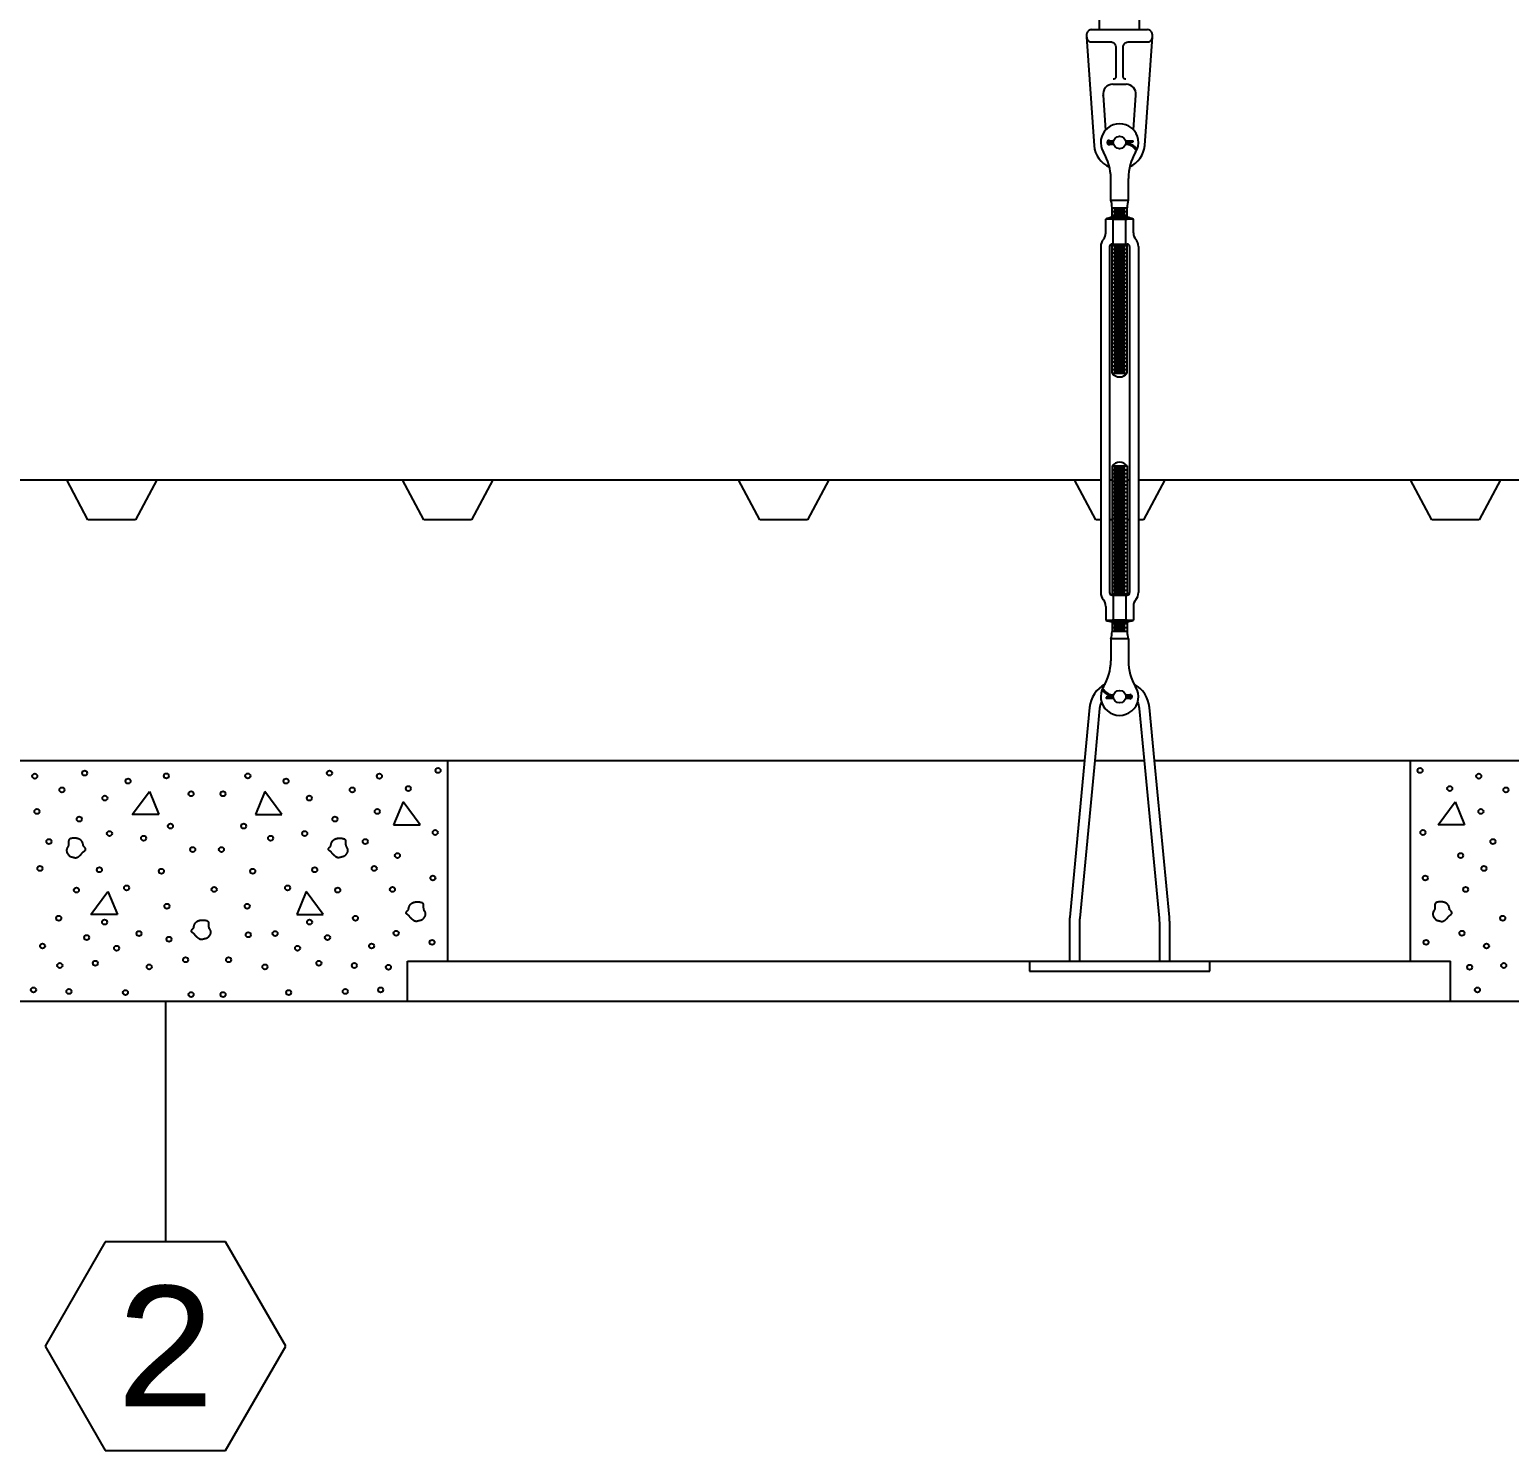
# Model space of a CAD drawing. Extents: x -13 to 326, y -96 to 129.
# Drawn here: x 89.4 to 163.1, y -81.3 to -10.5 of the extents above; entities that cross this region are included whole.
import ezdxf
from ezdxf.enums import TextEntityAlignment as Align

# ---------------------------------------------------------------- set-up
doc = ezdxf.new("R2010")
doc.units = 0
doc.header["$MEASUREMENT"] = 0
doc.layers.add('2', color=7, linetype='Continuous')
doc.styles.get("Standard").update_dxf_attribs({"font": 'monotxt.shx'})

msp = doc.modelspace()

# ---------------------------------------------------------------- linework, layer by layer
at = {"layer": '2', "color": 5, "linetype": 'Continuous'}
for p, q in [((142.717, -10.496), (142.72, 61.314)), ((144.698, -10.496), (144.701, 61.314)), ((142.079, -10.671), (142.069, -10.744)), ((142.069, -10.744), (142.069, -10.863)), ((142.069, -10.863), (142.071, -10.899)), ((142.069, -10.863), (142.444, -16.282)), ((142.071, -10.899), (142.079, -10.936)), ((142.094, -10.635), (142.079, -10.671)), ((142.079, -10.936), (142.094, -10.972)), ((142.115, -10.6), (142.094, -10.635)), ((142.094, -10.972), (142.115, -11.007)), ((142.141, -10.569), (142.115, -10.6)), ((142.115, -11.007), (142.141, -11.038)), ((142.172, -10.542), (142.141, -10.569)), ((142.141, -11.038), (142.172, -11.064)), ((142.207, -10.522), (142.172, -10.542)), ((142.172, -11.064), (142.207, -11.085)), ((142.243, -10.507), (142.207, -10.522)), ((142.28, -10.499), (142.243, -10.507)), ((142.316, -10.496), (142.28, -10.499)), ((142.316, -10.496), (145.099, -10.496)), ((144.964, -16.279), (145.347, -10.862)), ((145.172, -10.507), (145.099, -10.496)), ((145.209, -10.522), (145.172, -10.507)), ((145.243, -10.542), (145.209, -10.522)), ((145.209, -11.085), (145.243, -11.064)), ((145.274, -10.569), (145.243, -10.542)), ((145.243, -11.064), (145.274, -11.038)), ((145.301, -10.6), (145.274, -10.569)), ((145.274, -11.038), (145.301, -11.007)), ((145.321, -10.635), (145.301, -10.6)), ((145.301, -11.007), (145.321, -10.972)), ((145.336, -10.671), (145.321, -10.635)), ((145.321, -10.972), (145.336, -10.936)), ((145.344, -10.708), (145.336, -10.671)), ((145.336, -10.936), (145.347, -10.863)), ((145.347, -10.744), (145.344, -10.708)), ((145.347, -10.863), (145.347, -10.744)), ((142.207, -11.085), (142.243, -11.1)), ((142.243, -11.1), (142.316, -11.11)), ((142.316, -11.11), (143.274, -11.11)), ((143.274, -11.11), (143.31, -11.113)), ((143.31, -11.113), (143.347, -11.121)), ((143.347, -11.121), (143.384, -11.136)), ((143.384, -11.136), (143.418, -11.157)), ((143.418, -11.157), (143.449, -11.183)), ((143.449, -11.183), (143.476, -11.214)), ((143.476, -11.214), (143.497, -11.249)), ((143.497, -11.249), (143.511, -11.285)), ((143.511, -11.285), (143.522, -11.358)), ((143.522, -11.358), (143.522, -12.849)), ((143.893, -11.358), (143.896, -11.322)), ((143.893, -12.849), (143.893, -11.358)), ((143.896, -11.322), (143.904, -11.285)), ((143.904, -11.285), (143.919, -11.249)), ((143.919, -11.249), (143.94, -11.214)), ((143.94, -11.214), (143.966, -11.183)), ((143.966, -11.183), (143.997, -11.157)), ((143.997, -11.157), (144.032, -11.136)), ((144.032, -11.136), (144.068, -11.121)), ((144.068, -11.121), (144.141, -11.11)), ((144.141, -11.11), (145.099, -11.11)), ((145.099, -11.11), (145.135, -11.108)), ((145.135, -11.108), (145.172, -11.1)), ((145.172, -11.1), (145.209, -11.085)), ((143.382, -13.214), (144.035, -13.214)), ((143.435, -12.967), (143.398, -12.973)), ((143.453, -12.96), (143.435, -12.967)), ((143.47, -12.95), (143.453, -12.96)), ((143.486, -12.936), (143.47, -12.95)), ((143.499, -12.921), (143.486, -12.936)), ((143.509, -12.903), (143.499, -12.921)), ((143.517, -12.885), (143.509, -12.903)), ((143.521, -12.867), (143.517, -12.885)), ((143.522, -12.849), (143.521, -12.867)), ((143.899, -12.885), (143.893, -12.849)), ((143.906, -12.903), (143.899, -12.885)), ((143.916, -12.921), (143.906, -12.903)), ((143.93, -12.936), (143.916, -12.921)), ((143.945, -12.95), (143.93, -12.936)), ((143.963, -12.96), (143.945, -12.95)), ((143.981, -12.967), (143.963, -12.96)), ((143.999, -12.971), (143.981, -12.967)), ((144.017, -12.973), (143.999, -12.971)), ((142.892, -13.788), (142.892, -13.757)), ((142.892, -13.757), (143.009, -15.505)), ((144.408, -15.499), (144.528, -13.758)), ((143.199, -16.08), (143.4, -16.095)), ((143.4, -16.157), (143.199, -16.173)), ((143.204, -16.017), (143.412, -16.034)), ((143.412, -16.219), (143.204, -16.235)), ((144.009, -16.034), (144.384, -16.034)), ((144.022, -16.096), (144.384, -16.096)), ((144.384, -16.096), (144.384, -16.034)), ((144.501, -16.489), (144.555, -16.457)), ((143.273, -19.001), (143.273, -17.912)), ((144.148, -19.001), (144.148, -17.912)), ((143.273, -19.001), (144.148, -19.001)), ((143.336, -19.376), (144.086, -19.376)), ((143.336, -19.85), (143.336, -19.376)), ((143.336, -19.559), (144.086, -19.559)), ((143.336, -19.751), (144.086, -19.751)), ((144.086, -19.85), (143.336, -19.85)), ((143.429, -19.47), (143.992, -19.47)), ((143.429, -19.658), (143.992, -19.658)), ((144.086, -19.85), (144.086, -19.376)), ((144.398, -19.939), (143.023, -19.939)), ((143.023, -20.629), (143.023, -19.939)), ((143.336, -19.939), (144.086, -19.939)), ((143.398, -21.189), (143.398, -19.939)), ((144.023, -21.189), (144.023, -19.939)), ((144.398, -20.629), (144.398, -19.939)), ((142.773, -21.314), (142.773, -38.564)), ((143.211, -21.314), (143.211, -38.564)), ((143.336, -27.626), (143.336, -21.189)), ((143.336, -21.189), (144.086, -21.189)), ((143.336, -21.251), (144.086, -21.251)), ((143.429, -21.345), (143.992, -21.345)), ((144.086, -27.626), (144.086, -21.189)), ((144.211, -21.314), (144.211, -38.564)), ((144.648, -21.314), (144.648, -38.564)), ((143.336, -21.439), (144.086, -21.439)), ((143.336, -21.626), (144.086, -21.626)), ((143.336, -21.814), (144.086, -21.814)), ((143.336, -22.001), (144.086, -22.001)), ((143.429, -21.533), (143.992, -21.533)), ((143.429, -21.72), (143.992, -21.72)), ((143.429, -21.908), (143.992, -21.908)), ((143.429, -22.095), (143.992, -22.095)), ((143.336, -22.189), (144.086, -22.189)), ((143.336, -22.376), (144.086, -22.376)), ((143.336, -22.564), (144.086, -22.564)), ((143.336, -22.751), (144.086, -22.751)), ((143.429, -22.283), (143.992, -22.283)), ((143.429, -22.47), (143.992, -22.47)), ((143.429, -22.658), (143.992, -22.658)), ((143.429, -22.845), (143.992, -22.845)), ((143.336, -22.939), (144.086, -22.939)), ((143.336, -23.126), (144.086, -23.126)), ((143.336, -23.314), (144.086, -23.314)), ((143.336, -23.501), (144.086, -23.501)), ((143.429, -23.033), (143.992, -23.033)), ((143.429, -23.22), (143.992, -23.22)), ((143.429, -23.408), (143.992, -23.408)), ((143.429, -23.595), (143.992, -23.595)), ((143.336, -23.689), (144.086, -23.689)), ((143.336, -23.876), (144.086, -23.876)), ((143.336, -24.064), (144.086, -24.064)), ((143.336, -24.251), (144.086, -24.251)), ((143.429, -23.783), (143.992, -23.783)), ((143.429, -23.97), (143.992, -23.97)), ((143.429, -24.158), (143.992, -24.158)), ((143.429, -24.345), (143.992, -24.345)), ((143.336, -24.439), (144.086, -24.439)), ((143.336, -24.626), (144.086, -24.626)), ((143.336, -24.814), (144.086, -24.814)), ((143.336, -25.001), (144.086, -25.001)), ((143.429, -24.533), (143.992, -24.533)), ((143.429, -24.72), (143.992, -24.72)), ((143.429, -24.908), (143.992, -24.908)), ((143.336, -25.189), (144.086, -25.189)), ((143.336, -25.376), (144.086, -25.376)), ((143.336, -25.564), (144.086, -25.564)), ((143.336, -25.751), (144.086, -25.751)), ((143.429, -25.095), (143.992, -25.095)), ((143.429, -25.283), (143.992, -25.283)), ((143.429, -25.47), (143.992, -25.47)), ((143.429, -25.658), (143.992, -25.658)), ((143.336, -25.939), (144.086, -25.939)), ((143.336, -26.126), (144.086, -26.126)), ((143.336, -26.314), (144.086, -26.314)), ((143.336, -26.501), (144.086, -26.501)), ((143.429, -25.845), (143.992, -25.845)), ((143.429, -26.033), (143.992, -26.033)), ((143.429, -26.22), (143.992, -26.22)), ((143.429, -26.408), (143.992, -26.408)), ((143.336, -26.689), (144.086, -26.689)), ((143.336, -26.876), (144.086, -26.876)), ((143.336, -27.064), (144.086, -27.064)), ((143.336, -27.251), (144.086, -27.251)), ((143.429, -26.595), (143.992, -26.595)), ((143.429, -26.783), (143.992, -26.783)), ((143.429, -26.97), (143.992, -26.97)), ((143.429, -27.158), (143.992, -27.158)), ((143.336, -27.439), (144.086, -27.439)), ((143.336, -27.626), (144.086, -27.626)), ((143.429, -27.345), (143.992, -27.345)), ((143.429, -27.533), (143.992, -27.533)), ((143.336, -32.251), (143.336, -38.689)), ((143.336, -32.251), (144.086, -32.251)), ((143.336, -32.439), (144.086, -32.439)), ((143.429, -32.345), (143.992, -32.345)), ((144.086, -32.251), (144.086, -38.689)), ((77.648, -32.936), (142.773, -32.936)), ((92.273, -34.936), (91.211, -32.936)), ((95.711, -32.936), (94.648, -34.936)), ((109.023, -34.936), (107.961, -32.936)), ((112.461, -32.936), (111.398, -34.936)), ((125.773, -34.936), (124.711, -32.936)), ((129.211, -32.936), (128.148, -34.936)), ((142.523, -34.936), (141.461, -32.936)), ((143.211, -32.936), (143.336, -32.936)), ((143.336, -32.626), (144.086, -32.626)), ((143.336, -32.814), (144.086, -32.814)), ((143.336, -33.001), (144.086, -33.001)), ((143.336, -33.189), (144.086, -33.189)), ((143.429, -32.533), (143.992, -32.533)), ((143.429, -32.72), (143.992, -32.72)), ((143.429, -32.908), (143.992, -32.908)), ((143.429, -33.095), (143.992, -33.095)), ((144.086, -32.936), (144.211, -32.936)), ((144.648, -32.936), (195.773, -32.936)), ((145.961, -32.936), (144.898, -34.936)), ((159.273, -34.936), (158.211, -32.936)), ((162.711, -32.936), (161.648, -34.936)), ((143.336, -33.376), (144.086, -33.376)), ((143.336, -33.564), (144.086, -33.564)), ((143.336, -33.751), (144.086, -33.751)), ((143.336, -33.939), (144.086, -33.939)), ((143.429, -33.283), (143.992, -33.283)), ((143.429, -33.47), (143.992, -33.47)), ((143.429, -33.658), (143.992, -33.658)), ((143.429, -33.845), (143.992, -33.845)), ((143.336, -34.126), (144.086, -34.126)), ((143.336, -34.314), (144.086, -34.314)), ((143.336, -34.501), (144.086, -34.501)), ((143.429, -34.033), (143.992, -34.033)), ((143.429, -34.22), (143.992, -34.22)), ((143.429, -34.408), (143.992, -34.408)), ((143.429, -34.595), (143.992, -34.595)), ((94.648, -34.936), (92.273, -34.936)), ((111.398, -34.936), (109.023, -34.936)), ((128.148, -34.936), (125.773, -34.936)), ((142.773, -34.936), (142.523, -34.936)), ((143.336, -34.939), (143.211, -34.939)), ((143.336, -34.689), (144.086, -34.689)), ((143.336, -34.876), (144.086, -34.876)), ((143.336, -35.064), (144.086, -35.064)), ((143.336, -35.251), (144.086, -35.251)), ((143.429, -34.783), (143.992, -34.783)), ((143.429, -34.97), (143.992, -34.97)), ((143.429, -35.158), (143.992, -35.158)), ((143.429, -35.345), (143.992, -35.345)), ((144.211, -34.939), (144.086, -34.939)), ((144.898, -34.936), (144.648, -34.936)), ((161.648, -34.936), (159.273, -34.936)), ((143.336, -35.439), (144.086, -35.439)), ((143.336, -35.626), (144.086, -35.626)), ((143.336, -35.814), (144.086, -35.814)), ((143.336, -36.001), (144.086, -36.001)), ((143.429, -35.533), (143.992, -35.533)), ((143.429, -35.72), (143.992, -35.72)), ((143.429, -35.908), (143.992, -35.908)), ((143.429, -36.095), (143.992, -36.095)), ((143.336, -36.189), (144.086, -36.189)), ((143.336, -36.376), (144.086, -36.376)), ((143.336, -36.564), (144.086, -36.564)), ((143.336, -36.751), (144.086, -36.751)), ((143.429, -36.283), (143.992, -36.283)), ((143.429, -36.47), (143.992, -36.47)), ((143.429, -36.658), (143.992, -36.658)), ((143.429, -36.845), (143.992, -36.845)), ((143.336, -36.939), (144.086, -36.939)), ((143.336, -37.126), (144.086, -37.126)), ((143.336, -37.314), (144.086, -37.314)), ((143.336, -37.501), (144.086, -37.501)), ((143.429, -37.033), (143.992, -37.033)), ((143.429, -37.22), (143.992, -37.22)), ((143.429, -37.408), (143.992, -37.408)), ((143.429, -37.595), (143.992, -37.595)), ((143.336, -37.689), (144.086, -37.689)), ((143.336, -37.876), (144.086, -37.876)), ((143.336, -38.064), (144.086, -38.064)), ((143.336, -38.251), (144.086, -38.251)), ((143.429, -37.783), (143.992, -37.783)), ((143.429, -37.97), (143.992, -37.97)), ((143.429, -38.158), (143.992, -38.158)), ((143.429, -38.345), (143.992, -38.345)), ((143.336, -38.439), (144.086, -38.439)), ((143.336, -38.626), (144.086, -38.626)), ((143.336, -38.689), (144.086, -38.689)), ((143.398, -38.689), (143.398, -39.939)), ((143.429, -38.533), (143.992, -38.533)), ((144.023, -38.689), (144.023, -39.939)), ((143.023, -39.249), (143.023, -39.939)), ((144.398, -39.249), (144.398, -39.939)), ((143.023, -39.939), (144.398, -39.939)), ((144.086, -39.939), (143.336, -39.939)), ((143.336, -40.028), (143.336, -40.501)), ((143.336, -40.028), (144.086, -40.028)), ((144.086, -40.126), (143.336, -40.126)), ((144.086, -40.319), (143.336, -40.319)), ((144.086, -40.501), (143.336, -40.501)), ((143.992, -40.22), (143.429, -40.22)), ((143.992, -40.408), (143.429, -40.408)), ((144.086, -40.028), (144.086, -40.501)), ((143.273, -40.876), (143.273, -41.966)), ((144.148, -40.876), (143.273, -40.876)), ((144.148, -40.876), (144.148, -41.966)), ((142.92, -43.389), (142.866, -43.421)), ((143.4, -43.782), (143.037, -43.782)), ((143.037, -43.782), (143.037, -43.844)), ((143.412, -43.844), (143.037, -43.844)), ((144.009, -43.659), (144.218, -43.642)), ((144.218, -43.86), (144.009, -43.844)), ((144.022, -43.72), (144.223, -43.705)), ((144.223, -43.798), (144.022, -43.782)), ((142.219, -44.3), (141.968, -46.942)), ((142.717, -44.347), (142.471, -46.942)), ((144.954, -46.942), (144.708, -44.347)), ((145.456, -46.942), (145.205, -44.3)), ((78.456, -46.939), (141.969, -46.939)), ((110.212, -56.939), (110.212, -46.939)), ((141.968, -46.942), (141.228, -54.753)), ((142.471, -46.942), (141.726, -54.8)), ((142.471, -46.939), (144.953, -46.939)), ((145.699, -54.8), (144.954, -46.942)), ((145.456, -46.939), (194.967, -46.939)), ((146.197, -54.753), (145.456, -46.942)), ((158.212, -56.939), (158.212, -46.939)), ((94.482, -49.635), (95.334, -48.486)), ((95.334, -48.486), (95.804, -49.635)), ((101.09, -48.486), (100.62, -49.635)), ((101.942, -49.635), (101.09, -48.486)), ((107.981, -49), (107.511, -50.149)), ((108.833, -50.149), (107.981, -49)), ((159.592, -50.149), (160.443, -49)), ((160.443, -49), (160.913, -50.149)), ((95.804, -49.635), (94.482, -49.635)), ((100.62, -49.635), (101.942, -49.635)), ((107.511, -50.149), (108.833, -50.149)), ((160.913, -50.149), (159.592, -50.149)), ((92.416, -54.609), (93.268, -53.459)), ((93.268, -53.459), (93.738, -54.609)), ((103.157, -53.459), (102.686, -54.609)), ((104.008, -54.609), (103.157, -53.459)), ((93.738, -54.609), (92.416, -54.609)), ((102.686, -54.609), (104.008, -54.609)), ((141.212, -55.084), (141.212, -56.942)), ((141.712, -55.084), (141.712, -56.942)), ((145.712, -56.942), (145.712, -55.084)), ((146.212, -56.942), (146.212, -55.084)), ((108.212, -56.939), (160.212, -56.939)), ((108.212, -58.939), (108.212, -56.939)), ((139.212, -56.942), (139.212, -57.442)), ((139.212, -57.442), (148.212, -57.442)), ((148.212, -57.442), (148.212, -56.942)), ((160.212, -58.939), (160.212, -56.939)), ((26.212, -58.939), (222.7, -58.939)), ((96.135, -58.939), (96.135, -70.939)), ((93.135, -70.939), (90.135, -76.135)), ((99.135, -70.939), (93.135, -70.939)), ((102.135, -76.135), (99.135, -70.939)), ((90.135, -76.135), (93.135, -81.331)), ((99.135, -81.331), (102.135, -76.135)), ((93.135, -81.331), (99.135, -81.331))]:
    msp.add_line(p, q, dxfattribs=at)
for points in [[(92.044, -51.199), (92.042, -51.182, 0.004785), (92.04, -51.164, 0.004913), (92.037, -51.147, 0.005179), (92.034, -51.131, 0.005594), (92.03, -51.115, 0.005983), (92.026, -51.099, 0.006362), (92.022, -51.084, 0.006756), (92.018, -51.069, 0.00718), (92.013, -51.054, 0.007603), (92.008, -51.04, 0.008039), (92.002, -51.026, 0.008471), (91.996, -51.013, 0.00891), (91.99, -51, 0.009333), (91.983, -50.988, 0.00975), (91.976, -50.976, 0.010138), (91.969, -50.964, 0.010509), (91.961, -50.953, 0.010826), (91.952, -50.942, 0.011103), (91.943, -50.932, 0.011341), (91.934, -50.922, 0.011564), (91.924, -50.912, 0.011551), (91.914, -50.903, 0.011336), (91.903, -50.895, 0.011036), (91.892, -50.886, 0.010634), (91.881, -50.879, 0.010268), (91.869, -50.871, 0.009897), (91.856, -50.864, 0.009544), (91.844, -50.858, 0.009179), (91.831, -50.852, 0.008841), (91.817, -50.846, 0.008503), (91.803, -50.841, 0.008191), (91.789, -50.836, 0.007883), (91.775, -50.831, 0.007603), (91.761, -50.827, 0.007329), (91.746, -50.823, 0.007081), (91.731, -50.82, 0.006841), (91.716, -50.817, 0.006626), (91.7, -50.814, 0.006419), (91.685, -50.812, 0.006236), (91.669, -50.81, 0.006061), (91.653, -50.809, 0.005907), (91.637, -50.808, 0.005763), (91.621, -50.807, 0.005637), (91.604, -50.806, 0.005521), (91.588, -50.806, 0.005421), (91.572, -50.807, 0.005329), (91.555, -50.807, 0.005258), (91.539, -50.808, 0.005201), (91.522, -50.81, 0.00514), (91.506, -50.811, 0.005062), (91.489, -50.814, 0.005083), (91.473, -50.816, 0.005221), (91.456, -50.819, 0.006031), (91.44, -50.822, 0.007829), (91.425, -50.825, 0.009649), (91.409, -50.83, 0.011932), (91.395, -50.835, 0.014416), (91.381, -50.84, 0.017553), (91.369, -50.847, 0.021223), (91.357, -50.854, 0.025951), (91.347, -50.862, 0.03001), (91.338, -50.871, 0.033019), (91.33, -50.882, 0.032883), (91.324, -50.893, 0.029027), (91.319, -50.905, 0.025269), (91.315, -50.918, 0.021469), (91.311, -50.931, 0.017986), (91.309, -50.945, 0.014521), (91.308, -50.96, 0.011672), (91.306, -50.975, 0.008962), (91.306, -50.991, 0.006754), (91.306, -51.007, 0.004559), (91.306, -51.023, 0.002745), (91.306, -51.039, 0.000833), (91.306, -51.056, -0.000805), (91.306, -51.072, -0.002637), (91.306, -51.089, -0.004312), (91.305, -51.105, -0.006297), (91.304, -51.121, -0.008122), (91.302, -51.137, -0.010228), (91.3, -51.153, -0.012587), (91.297, -51.168, -0.01574), (91.293, -51.183, -0.017251), (91.288, -51.197, -0.017002), (91.282, -51.211, -0.015078), (91.276, -51.224, -0.010869), (91.268, -51.237, -0.007364), (91.261, -51.25, -0.003739), (91.254, -51.263, -0.000502), (91.246, -51.276, 0.003172), (91.239, -51.289, 0.006628), (91.233, -51.302, 0.010722), (91.227, -51.316, 0.013226), (91.221, -51.33, 0.014832), (91.217, -51.344, 0.015088), (91.213, -51.359, 0.014292), (91.21, -51.374, 0.013883), (91.208, -51.389, 0.013764), (91.207, -51.404, 0.013686), (91.207, -51.42, 0.013657), (91.208, -51.435, 0.013745), (91.209, -51.45, 0.013963), (91.211, -51.465, 0.014224), (91.214, -51.48, 0.014554), (91.218, -51.495, 0.015101), (91.223, -51.509, 0.015976), (91.229, -51.523, 0.015668), (91.236, -51.536, 0.013866), (91.243, -51.549, 0.011842), (91.251, -51.562, 0.009091), (91.259, -51.574, 0.00656), (91.267, -51.587, 0.003629), (91.276, -51.599, 0.001959), (91.284, -51.611, 0.001108), (91.293, -51.623, 0.001572), (91.302, -51.635, 0.00347), (91.31, -51.647, 0.004668), (91.32, -51.659, 0.005443), (91.329, -51.67, 0.007694), (91.339, -51.681, 0.01221), (91.35, -51.692, 0.017137), (91.361, -51.701, 0.023974), (91.373, -51.709, 0.025959), (91.386, -51.716, 0.022284), (91.399, -51.722, 0.018818), (91.413, -51.727, 0.015063), (91.427, -51.731, 0.011683), (91.442, -51.735, 0.008014), (91.456, -51.738, 0.004976), (91.472, -51.742, 0.00181), (91.487, -51.745, -0.001224), (91.502, -51.748, -0.004947), (91.517, -51.752, -0.006053), (91.532, -51.756, -0.004853), (91.547, -51.761, -0.003013), (91.561, -51.765, -0.000016), (91.576, -51.769, 0.002521), (91.591, -51.773, 0.00528), (91.605, -51.777, 0.007878), (91.619, -51.78, 0.010941), (91.633, -51.782, 0.014094), (91.648, -51.783, 0.017981), (91.662, -51.784, 0.020233), (91.675, -51.783, 0.021055), (91.689, -51.781, 0.020457), (91.703, -51.777, 0.018422), (91.717, -51.773, 0.016727), (91.73, -51.768, 0.015121), (91.743, -51.762, 0.013622), (91.757, -51.755, 0.012038), (91.77, -51.748, 0.010686), (91.783, -51.739, 0.009342), (91.795, -51.731, 0.008202), (91.808, -51.722, 0.007044), (91.821, -51.712, 0.006083), (91.833, -51.702, 0.005098), (91.845, -51.692, 0.004237), (91.857, -51.681, 0.003276), (91.869, -51.671, 0.002582), (91.881, -51.66, 0.001962), (91.893, -51.65, 0.000895), (91.904, -51.639, -0.000947), (91.916, -51.629, 0.001004), (91.926, -51.619, 0.007533), (91.937, -51.608, 0.013881), (91.946, -51.597, 0.021241), (91.955, -51.585, 0.018761), (91.963, -51.573, 0.006753), (91.971, -51.56, -0.002565), (91.979, -51.548, -0.012008), (91.988, -51.536, -0.015872), (91.998, -51.525, -0.014536), (92.008, -51.514, -0.013302), (92.019, -51.504, -0.011978), (92.03, -51.494, -0.010661), (92.042, -51.485, -0.009179), (92.055, -51.475, -0.006686), (92.068, -51.466, -0.00297), (92.081, -51.457, 0.000284), (92.094, -51.448, 0.004153), (92.106, -51.439, 0.007845), (92.118, -51.429, 0.012498), (92.128, -51.419, 0.01805), (92.137, -51.409, 0.025988), (92.145, -51.399, 0.033213), (92.15, -51.388, 0.038945), (92.154, -51.377, 0.042043), (92.156, -51.366, 0.041098), (92.155, -51.354, 0.037039), (92.153, -51.341, 0.031405), (92.15, -51.329, 0.029902), (92.144, -51.316, 0.029417), (92.137, -51.302, 0.018987), (92.129, -51.288, 0.006842), (92.12, -51.276, 0.021033), (92.107, -51.26, 0.026686), (92.081, -51.234, 0.010564), (92.046, -51.199, 0.005181)], [(104.38, -51.199), (104.382, -51.182, -0.004785), (104.385, -51.164, -0.004913), (104.388, -51.147, -0.005179), (104.391, -51.131, -0.005594), (104.394, -51.115, -0.005983), (104.398, -51.099, -0.006362), (104.402, -51.084, -0.006756), (104.406, -51.069, -0.00718), (104.411, -51.054, -0.007603), (104.416, -51.04, -0.008039), (104.422, -51.026, -0.008471), (104.428, -51.013, -0.00891), (104.434, -51, -0.009333), (104.441, -50.988, -0.00975), (104.448, -50.976, -0.010138), (104.456, -50.964, -0.010509), (104.464, -50.953, -0.010826), (104.472, -50.942, -0.011103), (104.481, -50.932, -0.011341), (104.49, -50.922, -0.011564), (104.5, -50.912, -0.011551), (104.51, -50.903, -0.011336), (104.521, -50.895, -0.011036), (104.532, -50.886, -0.010634), (104.544, -50.879, -0.010268), (104.556, -50.871, -0.009897), (104.568, -50.864, -0.009544), (104.581, -50.858, -0.009179), (104.594, -50.852, -0.008841), (104.607, -50.846, -0.008503), (104.621, -50.841, -0.008191), (104.635, -50.836, -0.007883), (104.649, -50.831, -0.007603), (104.664, -50.827, -0.007329), (104.678, -50.823, -0.007081), (104.693, -50.82, -0.006841), (104.709, -50.817, -0.006626), (104.724, -50.814, -0.006419), (104.74, -50.812, -0.006236), (104.755, -50.81, -0.006061), (104.771, -50.809, -0.005907), (104.787, -50.808, -0.005763), (104.804, -50.807, -0.005637), (104.82, -50.806, -0.005521), (104.836, -50.806, -0.005421), (104.853, -50.807, -0.005329), (104.869, -50.807, -0.005258), (104.886, -50.808, -0.005201), (104.902, -50.81, -0.00514), (104.919, -50.811, -0.005062), (104.935, -50.814, -0.005083), (104.951, -50.816, -0.005221), (104.968, -50.819, -0.006031), (104.984, -50.822, -0.007829), (105, -50.825, -0.009649), (105.015, -50.83, -0.011932), (105.029, -50.835, -0.014416), (105.043, -50.84, -0.017553), (105.056, -50.847, -0.021223), (105.067, -50.854, -0.025951), (105.078, -50.862, -0.03001), (105.087, -50.871, -0.033019), (105.094, -50.882, -0.032883), (105.1, -50.893, -0.029027), (105.106, -50.905, -0.025269), (105.11, -50.918, -0.021469), (105.113, -50.931, -0.017986), (105.115, -50.945, -0.014521), (105.117, -50.96, -0.011672), (105.118, -50.975, -0.008962), (105.118, -50.991, -0.006754), (105.119, -51.007, -0.004559), (105.119, -51.023, -0.002745), (105.118, -51.039, -0.000833), (105.118, -51.056, 0.000805), (105.118, -51.072, 0.002637), (105.119, -51.089, 0.004312), (105.119, -51.105, 0.006297), (105.12, -51.121, 0.008122), (105.122, -51.137, 0.010228), (105.124, -51.153, 0.012587), (105.127, -51.168, 0.01574), (105.131, -51.183, 0.017251), (105.136, -51.197, 0.017002), (105.142, -51.211, 0.015078), (105.149, -51.224, 0.010869), (105.156, -51.237, 0.007364), (105.163, -51.25, 0.003739), (105.171, -51.263, 0.000502), (105.178, -51.276, -0.003172), (105.185, -51.289, -0.006628), (105.192, -51.302, -0.010722), (105.198, -51.316, -0.013226), (105.203, -51.33, -0.014832), (105.207, -51.344, -0.015088), (105.211, -51.359, -0.014292), (105.214, -51.374, -0.013883), (105.216, -51.389, -0.013764), (105.217, -51.404, -0.013686), (105.217, -51.42, -0.013657), (105.217, -51.435, -0.013745), (105.215, -51.45, -0.013963), (105.213, -51.465, -0.014224), (105.21, -51.48, -0.014554), (105.206, -51.495, -0.015101), (105.201, -51.509, -0.015976), (105.195, -51.523, -0.015668), (105.189, -51.536, -0.013866), (105.181, -51.549, -0.011842), (105.174, -51.562, -0.009091), (105.166, -51.574, -0.00656), (105.157, -51.587, -0.003629), (105.149, -51.599, -0.001959), (105.14, -51.611, -0.001108), (105.131, -51.623, -0.001572), (105.123, -51.635, -0.00347), (105.114, -51.647, -0.004668), (105.105, -51.659, -0.005443), (105.095, -51.67, -0.007694), (105.085, -51.681, -0.01221), (105.074, -51.692, -0.017137), (105.063, -51.701, -0.023974), (105.051, -51.709, -0.025959), (105.038, -51.716, -0.022284), (105.025, -51.722, -0.018818), (105.011, -51.727, -0.015063), (104.997, -51.731, -0.011683), (104.983, -51.735, -0.008014), (104.968, -51.738, -0.004976), (104.953, -51.742, -0.00181), (104.938, -51.745, 0.001224), (104.922, -51.748, 0.004947), (104.907, -51.752, 0.006053), (104.892, -51.756, 0.004853), (104.878, -51.761, 0.003013), (104.863, -51.765, 0.000016), (104.848, -51.769, -0.002521), (104.834, -51.773, -0.00528), (104.819, -51.777, -0.007878), (104.805, -51.78, -0.010941), (104.791, -51.782, -0.014094), (104.777, -51.783, -0.017981), (104.763, -51.784, -0.020233), (104.749, -51.783, -0.021055), (104.735, -51.781, -0.020457), (104.721, -51.777, -0.018422), (104.708, -51.773, -0.016727), (104.694, -51.768, -0.015121), (104.681, -51.762, -0.013622), (104.668, -51.755, -0.012038), (104.655, -51.748, -0.010686), (104.642, -51.739, -0.009342), (104.629, -51.731, -0.008202), (104.616, -51.722, -0.007044), (104.604, -51.712, -0.006083), (104.591, -51.702, -0.005098), (104.579, -51.692, -0.004237), (104.567, -51.681, -0.003276), (104.555, -51.671, -0.002582), (104.543, -51.66, -0.001962), (104.531, -51.65, -0.000895), (104.52, -51.639, 0.000947), (104.509, -51.629, -0.001004), (104.498, -51.619, -0.007533), (104.487, -51.608, -0.013881), (104.478, -51.597, -0.021241), (104.469, -51.585, -0.018761), (104.461, -51.573, -0.006753), (104.453, -51.56, 0.002565), (104.445, -51.548, 0.012008), (104.436, -51.536, 0.015872), (104.427, -51.525, 0.014536), (104.416, -51.514, 0.013302), (104.406, -51.504, 0.011978), (104.394, -51.494, 0.010661), (104.382, -51.485, 0.009179), (104.369, -51.475, 0.006686), (104.356, -51.466, 0.00297), (104.343, -51.457, -0.000284), (104.33, -51.448, -0.004153), (104.318, -51.439, -0.007845), (104.306, -51.429, -0.012498), (104.296, -51.419, -0.01805), (104.287, -51.409, -0.025988), (104.279, -51.399, -0.033213), (104.274, -51.388, -0.038945), (104.27, -51.377, -0.042043), (104.269, -51.366, -0.041098), (104.269, -51.354, -0.037039), (104.271, -51.341, -0.031405), (104.274, -51.329, -0.029902), (104.28, -51.316, -0.029417), (104.288, -51.302, -0.018987), (104.296, -51.288, -0.006842), (104.304, -51.276, -0.021033), (104.318, -51.26, -0.026686), (104.343, -51.234, -0.010564), (104.379, -51.199, -0.005181)], [(108.254, -54.374), (108.257, -54.356, -0.004785), (108.259, -54.339, -0.004913), (108.262, -54.322, -0.005179), (108.265, -54.306, -0.005594), (108.269, -54.289, -0.005983), (108.272, -54.274, -0.006362), (108.276, -54.258, -0.006756), (108.281, -54.243, -0.00718), (108.286, -54.229, -0.007603), (108.291, -54.215, -0.008039), (108.297, -54.201, -0.008471), (108.302, -54.188, -0.00891), (108.309, -54.175, -0.009333), (108.315, -54.163, -0.00975), (108.323, -54.151, -0.010138), (108.33, -54.139, -0.010509), (108.338, -54.128, -0.010826), (108.347, -54.117, -0.011103), (108.355, -54.107, -0.011341), (108.365, -54.097, -0.011564), (108.375, -54.087, -0.011551), (108.385, -54.078, -0.011336), (108.395, -54.07, -0.011036), (108.407, -54.061, -0.010634), (108.418, -54.054, -0.010268), (108.43, -54.046, -0.009897), (108.442, -54.039, -0.009544), (108.455, -54.033, -0.009179), (108.468, -54.027, -0.008841), (108.482, -54.021, -0.008503), (108.495, -54.015, -0.008191), (108.509, -54.011, -0.007883), (108.524, -54.006, -0.007603), (108.538, -54.002, -0.007329), (108.553, -53.998, -0.007081), (108.568, -53.995, -0.006841), (108.583, -53.992, -0.006626), (108.599, -53.989, -0.006419), (108.614, -53.987, -0.006236), (108.63, -53.985, -0.006061), (108.646, -53.984, -0.005907), (108.662, -53.982, -0.005763), (108.678, -53.982, -0.005637), (108.694, -53.981, -0.005521), (108.711, -53.981, -0.005421), (108.727, -53.982, -0.005329), (108.744, -53.982, -0.005258), (108.76, -53.983, -0.005201), (108.777, -53.985, -0.00514), (108.793, -53.986, -0.005062), (108.81, -53.988, -0.005083), (108.826, -53.991, -0.005221), (108.842, -53.993, -0.006031), (108.858, -53.997, -0.007829), (108.874, -54, -0.009649), (108.889, -54.005, -0.011932), (108.904, -54.009, -0.014416), (108.917, -54.015, -0.017553), (108.93, -54.021, -0.021223), (108.942, -54.029, -0.025951), (108.952, -54.037, -0.03001), (108.961, -54.046, -0.033019), (108.969, -54.057, -0.032883), (108.975, -54.068, -0.029027), (108.98, -54.08, -0.025269), (108.984, -54.093, -0.021469), (108.987, -54.106, -0.017986), (108.99, -54.12, -0.014521), (108.991, -54.135, -0.011672), (108.992, -54.15, -0.008962), (108.993, -54.166, -0.006754), (108.993, -54.182, -0.004559), (108.993, -54.198, -0.002745), (108.993, -54.214, -0.000833), (108.993, -54.231, 0.000805), (108.993, -54.247, 0.002637), (108.993, -54.264, 0.004312), (108.994, -54.28, 0.006297), (108.995, -54.296, 0.008122), (108.996, -54.312, 0.010228), (108.999, -54.328, 0.012587), (109.002, -54.343, 0.01574), (109.006, -54.358, 0.017251), (109.011, -54.372, 0.017002), (109.017, -54.385, 0.015078), (109.023, -54.399, 0.010869), (109.03, -54.412, 0.007364), (109.038, -54.425, 0.003739), (109.045, -54.438, 0.000502), (109.052, -54.45, -0.003172), (109.059, -54.464, -0.006628), (109.066, -54.477, -0.010722), (109.072, -54.49, -0.013226), (109.077, -54.505, -0.014832), (109.082, -54.519, -0.015088), (109.086, -54.534, -0.014292), (109.088, -54.549, -0.013883), (109.09, -54.564, -0.013764), (109.091, -54.579, -0.013686), (109.092, -54.595, -0.013657), (109.091, -54.61, -0.013745), (109.09, -54.625, -0.013963), (109.087, -54.64, -0.014224), (109.084, -54.655, -0.014554), (109.08, -54.67, -0.015101), (109.075, -54.684, -0.015976), (109.07, -54.698, -0.015668), (109.063, -54.711, -0.013866), (109.056, -54.724, -0.011842), (109.048, -54.737, -0.009091), (109.04, -54.749, -0.00656), (109.032, -54.762, -0.003629), (109.023, -54.774, -0.001959), (109.015, -54.786, -0.001108), (109.006, -54.798, -0.001572), (108.997, -54.81, -0.00347), (108.988, -54.822, -0.004668), (108.979, -54.834, -0.005443), (108.969, -54.845, -0.007694), (108.959, -54.856, -0.01221), (108.949, -54.867, -0.017137), (108.938, -54.876, -0.023974), (108.926, -54.884, -0.025959), (108.913, -54.891, -0.022284), (108.9, -54.897, -0.018818), (108.886, -54.902, -0.015063), (108.872, -54.906, -0.011683), (108.857, -54.91, -0.008014), (108.842, -54.913, -0.004976), (108.827, -54.916, -0.00181), (108.812, -54.92, 0.001224), (108.797, -54.923, 0.004947), (108.782, -54.927, 0.006053), (108.767, -54.931, 0.004853), (108.752, -54.935, 0.003013), (108.737, -54.94, 0.000016), (108.723, -54.944, -0.002521), (108.708, -54.948, -0.00528), (108.694, -54.952, -0.007878), (108.679, -54.955, -0.010941), (108.665, -54.957, -0.014094), (108.651, -54.958, -0.017981), (108.637, -54.958, -0.020233), (108.623, -54.958, -0.021055), (108.609, -54.955, -0.020457), (108.596, -54.952, -0.018422), (108.582, -54.948, -0.016727), (108.569, -54.943, -0.015121), (108.555, -54.937, -0.013622), (108.542, -54.93, -0.012038), (108.529, -54.922, -0.010686), (108.516, -54.914, -0.009342), (108.503, -54.906, -0.008202), (108.491, -54.896, -0.007044), (108.478, -54.887, -0.006083), (108.466, -54.877, -0.005098), (108.453, -54.867, -0.004237), (108.441, -54.856, -0.003276), (108.429, -54.846, -0.002582), (108.418, -54.835, -0.001962), (108.406, -54.825, -0.000895), (108.394, -54.814, 0.000947), (108.383, -54.804, -0.001004), (108.372, -54.794, -0.007533), (108.362, -54.783, -0.013881), (108.352, -54.772, -0.021241), (108.344, -54.76, -0.018761), (108.336, -54.747, -0.006753), (108.328, -54.735, 0.002565), (108.32, -54.723, 0.012008), (108.311, -54.711, 0.015872), (108.301, -54.7, 0.014536), (108.291, -54.689, 0.013302), (108.28, -54.679, 0.011978), (108.269, -54.669, 0.010661), (108.256, -54.66, 0.009179), (108.244, -54.65, 0.006686), (108.231, -54.641, 0.00297), (108.218, -54.632, -0.000284), (108.205, -54.623, -0.004153), (108.192, -54.613, -0.007845), (108.181, -54.604, -0.012498), (108.17, -54.594, -0.01805), (108.161, -54.584, -0.025988), (108.154, -54.574, -0.033213), (108.148, -54.563, -0.038945), (108.145, -54.552, -0.042043), (108.143, -54.541, -0.041098), (108.143, -54.529, -0.037039), (108.145, -54.516, -0.031405), (108.149, -54.504, -0.029902), (108.154, -54.49, -0.029417), (108.162, -54.477, -0.018987), (108.17, -54.463, -0.006842), (108.178, -54.451, -0.021033), (108.192, -54.435, -0.026686), (108.217, -54.409, -0.010564), (108.253, -54.374, -0.005181)], [(160.17, -54.374), (160.168, -54.356, 0.004785), (160.165, -54.339, 0.004913), (160.162, -54.322, 0.005179), (160.159, -54.306, 0.005594), (160.156, -54.289, 0.005983), (160.152, -54.274, 0.006362), (160.148, -54.258, 0.006756), (160.143, -54.243, 0.00718), (160.138, -54.229, 0.007603), (160.133, -54.215, 0.008039), (160.128, -54.201, 0.008471), (160.122, -54.188, 0.00891), (160.115, -54.175, 0.009333), (160.109, -54.163, 0.00975), (160.102, -54.151, 0.010138), (160.094, -54.139, 0.010509), (160.086, -54.128, 0.010826), (160.078, -54.117, 0.011103), (160.069, -54.107, 0.011341), (160.06, -54.097, 0.011564), (160.05, -54.087, 0.011551), (160.039, -54.078, 0.011336), (160.029, -54.07, 0.011036), (160.018, -54.061, 0.010634), (160.006, -54.054, 0.010268), (159.994, -54.046, 0.009897), (159.982, -54.039, 0.009544), (159.969, -54.033, 0.009179), (159.956, -54.027, 0.008841), (159.943, -54.021, 0.008503), (159.929, -54.015, 0.008191), (159.915, -54.011, 0.007883), (159.901, -54.006, 0.007603), (159.886, -54.002, 0.007329), (159.871, -53.998, 0.007081), (159.856, -53.995, 0.006841), (159.841, -53.992, 0.006626), (159.826, -53.989, 0.006419), (159.81, -53.987, 0.006236), (159.794, -53.985, 0.006061), (159.778, -53.984, 0.005907), (159.762, -53.982, 0.005763), (159.746, -53.982, 0.005637), (159.73, -53.981, 0.005521), (159.714, -53.981, 0.005421), (159.697, -53.982, 0.005329), (159.681, -53.982, 0.005258), (159.664, -53.983, 0.005201), (159.648, -53.985, 0.00514), (159.631, -53.986, 0.005062), (159.615, -53.988, 0.005083), (159.598, -53.991, 0.005221), (159.582, -53.993, 0.006031), (159.566, -53.997, 0.007829), (159.55, -54, 0.009649), (159.535, -54.005, 0.011932), (159.52, -54.009, 0.014416), (159.507, -54.015, 0.017553), (159.494, -54.021, 0.021223), (159.482, -54.029, 0.025951), (159.472, -54.037, 0.03001), (159.463, -54.046, 0.033019), (159.456, -54.057, 0.032883), (159.449, -54.068, 0.029027), (159.444, -54.08, 0.025269), (159.44, -54.093, 0.021469), (159.437, -54.106, 0.017986), (159.435, -54.12, 0.014521), (159.433, -54.135, 0.011672), (159.432, -54.15, 0.008962), (159.431, -54.166, 0.006754), (159.431, -54.182, 0.004559), (159.431, -54.198, 0.002745), (159.431, -54.214, 0.000833), (159.431, -54.231, -0.000805), (159.431, -54.247, -0.002637), (159.431, -54.264, -0.004312), (159.431, -54.28, -0.006297), (159.43, -54.296, -0.008122), (159.428, -54.312, -0.010228), (159.426, -54.328, -0.012587), (159.423, -54.343, -0.01574), (159.418, -54.358, -0.017251), (159.413, -54.372, -0.017002), (159.408, -54.385, -0.015078), (159.401, -54.399, -0.010869), (159.394, -54.412, -0.007364), (159.387, -54.425, -0.003739), (159.379, -54.438, -0.000502), (159.372, -54.45, 0.003172), (159.365, -54.464, 0.006628), (159.358, -54.477, 0.010722), (159.352, -54.49, 0.013226), (159.347, -54.505, 0.014832), (159.342, -54.519, 0.015088), (159.339, -54.534, 0.014292), (159.336, -54.549, 0.013883), (159.334, -54.564, 0.013764), (159.333, -54.579, 0.013686), (159.333, -54.595, 0.013657), (159.333, -54.61, 0.013745), (159.335, -54.625, 0.013963), (159.337, -54.64, 0.014224), (159.34, -54.655, 0.014554), (159.344, -54.67, 0.015101), (159.349, -54.684, 0.015976), (159.355, -54.698, 0.015668), (159.361, -54.711, 0.013866), (159.368, -54.724, 0.011842), (159.376, -54.737, 0.009091), (159.384, -54.749, 0.00656), (159.393, -54.762, 0.003629), (159.401, -54.774, 0.001959), (159.41, -54.786, 0.001108), (159.418, -54.798, 0.001572), (159.427, -54.81, 0.00347), (159.436, -54.822, 0.004668), (159.445, -54.834, 0.005443), (159.455, -54.845, 0.007694), (159.465, -54.856, 0.01221), (159.475, -54.867, 0.017137), (159.487, -54.876, 0.023974), (159.499, -54.884, 0.025959), (159.511, -54.891, 0.022284), (159.525, -54.897, 0.018818), (159.538, -54.902, 0.015063), (159.553, -54.906, 0.011683), (159.567, -54.91, 0.008014), (159.582, -54.913, 0.004976), (159.597, -54.916, 0.00181), (159.612, -54.92, -0.001224), (159.627, -54.923, -0.004947), (159.642, -54.927, -0.006053), (159.657, -54.931, -0.004853), (159.672, -54.935, -0.003013), (159.687, -54.94, -0.000016), (159.702, -54.944, 0.002521), (159.716, -54.948, 0.00528), (159.73, -54.952, 0.007878), (159.745, -54.955, 0.010941), (159.759, -54.957, 0.014094), (159.773, -54.958, 0.017981), (159.787, -54.958, 0.020233), (159.801, -54.958, 0.021055), (159.815, -54.955, 0.020457), (159.828, -54.952, 0.018422), (159.842, -54.948, 0.016727), (159.856, -54.943, 0.015121), (159.869, -54.937, 0.013622), (159.882, -54.93, 0.012038), (159.895, -54.922, 0.010686), (159.908, -54.914, 0.009342), (159.921, -54.906, 0.008202), (159.934, -54.896, 0.007044), (159.946, -54.887, 0.006083), (159.959, -54.877, 0.005098), (159.971, -54.867, 0.004237), (159.983, -54.856, 0.003276), (159.995, -54.846, 0.002582), (160.007, -54.835, 0.001962), (160.018, -54.825, 0.000895), (160.03, -54.814, -0.000947), (160.041, -54.804, 0.001004), (160.052, -54.794, 0.007533), (160.062, -54.783, 0.013881), (160.072, -54.772, 0.021241), (160.081, -54.76, 0.018761), (160.089, -54.747, 0.006753), (160.096, -54.735, -0.002565), (160.105, -54.723, -0.012008), (160.114, -54.711, -0.015872), (160.123, -54.7, -0.014536), (160.133, -54.689, -0.013302), (160.144, -54.679, -0.011978), (160.156, -54.669, -0.010661), (160.168, -54.66, -0.009179), (160.18, -54.65, -0.006686), (160.194, -54.641, -0.00297), (160.207, -54.632, 0.000284), (160.22, -54.623, 0.004153), (160.232, -54.613, 0.007845), (160.243, -54.604, 0.012498), (160.254, -54.594, 0.01805), (160.263, -54.584, 0.025988), (160.27, -54.574, 0.033213), (160.276, -54.563, 0.038945), (160.279, -54.552, 0.042043), (160.281, -54.541, 0.041098), (160.281, -54.529, 0.037039), (160.279, -54.516, 0.031405), (160.275, -54.504, 0.029902), (160.27, -54.49, 0.029417), (160.262, -54.477, 0.018987), (160.254, -54.463, 0.006842), (160.246, -54.451, 0.021033), (160.232, -54.435, 0.026686), (160.207, -54.409, 0.010564), (160.171, -54.374, 0.005181)], [(97.545, -55.281), (97.547, -55.263, -0.004785), (97.55, -55.246, -0.004913), (97.553, -55.229, -0.005179), (97.556, -55.213, -0.005594), (97.559, -55.196, -0.005983), (97.563, -55.181, -0.006362), (97.567, -55.165, -0.006756), (97.572, -55.15, -0.00718), (97.577, -55.136, -0.007603), (97.582, -55.122, -0.008039), (97.587, -55.108, -0.008471), (97.593, -55.095, -0.00891), (97.6, -55.082, -0.009333), (97.606, -55.069, -0.00975), (97.613, -55.057, -0.010138), (97.621, -55.046, -0.010509), (97.629, -55.035, -0.010826), (97.637, -55.024, -0.011103), (97.646, -55.014, -0.011341), (97.655, -55.004, -0.011564), (97.665, -54.994, -0.011551), (97.676, -54.985, -0.011336), (97.686, -54.976, -0.011036), (97.697, -54.968, -0.010634), (97.709, -54.96, -0.010268), (97.721, -54.953, -0.009897), (97.733, -54.946, -0.009544), (97.746, -54.94, -0.009179), (97.759, -54.933, -0.008841), (97.772, -54.928, -0.008503), (97.786, -54.922, -0.008191), (97.8, -54.917, -0.007883), (97.814, -54.913, -0.007603), (97.829, -54.909, -0.007329), (97.844, -54.905, -0.007081), (97.859, -54.902, -0.006841), (97.874, -54.899, -0.006626), (97.889, -54.896, -0.006419), (97.905, -54.894, -0.006236), (97.921, -54.892, -0.006061), (97.937, -54.891, -0.005907), (97.953, -54.889, -0.005763), (97.969, -54.889, -0.005637), (97.985, -54.888, -0.005521), (98.001, -54.888, -0.005421), (98.018, -54.889, -0.005329), (98.034, -54.889, -0.005258), (98.051, -54.89, -0.005201), (98.067, -54.892, -0.00514), (98.084, -54.893, -0.005062), (98.1, -54.895, -0.005083), (98.117, -54.898, -0.005221), (98.133, -54.9, -0.006031), (98.149, -54.904, -0.007829), (98.165, -54.907, -0.009649), (98.18, -54.911, -0.011932), (98.195, -54.916, -0.014416), (98.208, -54.922, -0.017553), (98.221, -54.928, -0.021223), (98.233, -54.936, -0.025951), (98.243, -54.944, -0.03001), (98.252, -54.953, -0.033019), (98.259, -54.963, -0.032883), (98.266, -54.975, -0.029027), (98.271, -54.987, -0.025269), (98.275, -54.999, -0.021469), (98.278, -55.013, -0.017986), (98.28, -55.027, -0.014521), (98.282, -55.042, -0.011672), (98.283, -55.057, -0.008962), (98.284, -55.073, -0.006754), (98.284, -55.089, -0.004559), (98.284, -55.105, -0.002745), (98.284, -55.121, -0.000833), (98.284, -55.138, 0.000805), (98.284, -55.154, 0.002637), (98.284, -55.171, 0.004312), (98.284, -55.187, 0.006297), (98.285, -55.203, 0.008122), (98.287, -55.219, 0.010228), (98.289, -55.235, 0.012587), (98.292, -55.25, 0.01574), (98.297, -55.265, 0.017251), (98.302, -55.279, 0.017002), (98.307, -55.292, 0.015078), (98.314, -55.306, 0.010869), (98.321, -55.319, 0.007364), (98.328, -55.332, 0.003739), (98.336, -55.345, 0.000502), (98.343, -55.357, -0.003172), (98.35, -55.37, -0.006628), (98.357, -55.384, -0.010722), (98.363, -55.397, -0.013226), (98.368, -55.411, -0.014832), (98.373, -55.426, -0.015088), (98.376, -55.441, -0.014292), (98.379, -55.456, -0.013883), (98.381, -55.471, -0.013764), (98.382, -55.486, -0.013686), (98.382, -55.502, -0.013657), (98.382, -55.517, -0.013745), (98.38, -55.532, -0.013963), (98.378, -55.547, -0.014224), (98.375, -55.562, -0.014554), (98.371, -55.577, -0.015101), (98.366, -55.591, -0.015976), (98.36, -55.605, -0.015668), (98.354, -55.618, -0.013866), (98.347, -55.631, -0.011842), (98.339, -55.644, -0.009091), (98.331, -55.656, -0.00656), (98.322, -55.669, -0.003629), (98.314, -55.681, -0.001959), (98.305, -55.693, -0.001108), (98.297, -55.705, -0.001572), (98.288, -55.717, -0.00347), (98.279, -55.729, -0.004668), (98.27, -55.74, -0.005443), (98.26, -55.752, -0.007694), (98.25, -55.763, -0.01221), (98.24, -55.774, -0.017137), (98.228, -55.783, -0.023974), (98.216, -55.791, -0.025959), (98.204, -55.798, -0.022284), (98.19, -55.804, -0.018818), (98.177, -55.809, -0.015063), (98.162, -55.813, -0.011683), (98.148, -55.817, -0.008014), (98.133, -55.82, -0.004976), (98.118, -55.823, -0.00181), (98.103, -55.827, 0.001224), (98.088, -55.83, 0.004947), (98.073, -55.834, 0.006053), (98.058, -55.838, 0.004853), (98.043, -55.842, 0.003013), (98.028, -55.847, 0.000016), (98.013, -55.851, -0.002521), (97.999, -55.855, -0.00528), (97.985, -55.859, -0.007878), (97.97, -55.862, -0.010941), (97.956, -55.864, -0.014094), (97.942, -55.865, -0.017981), (97.928, -55.865, -0.020233), (97.914, -55.864, -0.021055), (97.9, -55.862, -0.020457), (97.887, -55.859, -0.018422), (97.873, -55.855, -0.016727), (97.859, -55.85, -0.015121), (97.846, -55.844, -0.013622), (97.833, -55.837, -0.012038), (97.82, -55.829, -0.010686), (97.807, -55.821, -0.009342), (97.794, -55.813, -0.008202), (97.781, -55.803, -0.007044), (97.769, -55.794, -0.006083), (97.756, -55.784, -0.005098), (97.744, -55.774, -0.004237), (97.732, -55.763, -0.003276), (97.72, -55.753, -0.002582), (97.708, -55.742, -0.001962), (97.697, -55.732, -0.000895), (97.685, -55.721, 0.000947), (97.674, -55.711, -0.001004), (97.663, -55.701, -0.007533), (97.653, -55.69, -0.013881), (97.643, -55.679, -0.021241), (97.634, -55.667, -0.018761), (97.626, -55.654, -0.006753), (97.619, -55.642, 0.002565), (97.61, -55.629, 0.012008), (97.601, -55.618, 0.015872), (97.592, -55.607, 0.014536), (97.582, -55.596, 0.013302), (97.571, -55.586, 0.011978), (97.559, -55.576, 0.010661), (97.547, -55.567, 0.009179), (97.535, -55.557, 0.006686), (97.521, -55.548, 0.00297), (97.508, -55.539, -0.000284), (97.495, -55.53, -0.004153), (97.483, -55.52, -0.007845), (97.472, -55.511, -0.012498), (97.461, -55.501, -0.01805), (97.452, -55.491, -0.025988), (97.445, -55.481, -0.033213), (97.439, -55.47, -0.038945), (97.436, -55.459, -0.042043), (97.434, -55.447, -0.041098), (97.434, -55.436, -0.037039), (97.436, -55.423, -0.031405), (97.44, -55.411, -0.029902), (97.445, -55.397, -0.029417), (97.453, -55.383, -0.018987), (97.461, -55.37, -0.006842), (97.469, -55.358, -0.021033), (97.483, -55.342, -0.026686), (97.508, -55.316, -0.010564), (97.544, -55.281, -0.005181)]]:
    msp.add_lwpolyline(points, format="xyb", dxfattribs=at)
for centre, radius in [((143.711, -16.126), 0.312), ((143.711, -43.751), 0.312), ((89.622, -47.716), 0.125), ((92.109, -47.561), 0.125), ((94.274, -47.96), 0.125), ((96.181, -47.703), 0.125), ((100.244, -47.703), 0.125), ((102.151, -47.96), 0.125), ((104.316, -47.561), 0.125), ((106.803, -47.716), 0.125), ((109.728, -47.432), 0.125), ((158.696, -47.432), 0.125), ((161.622, -47.716), 0.125), ((90.975, -48.399), 0.125), ((93.114, -48.811), 0.125), ((97.418, -48.592), 0.125), ((99.006, -48.592), 0.125), ((103.31, -48.811), 0.125), ((105.45, -48.399), 0.125), ((108.246, -48.334), 0.125), ((160.178, -48.334), 0.125), ((162.975, -48.399), 0.125), ((89.727, -49.477), 0.125), ((106.697, -49.477), 0.125), ((161.727, -49.477), 0.125), ((91.838, -49.855), 0.125), ((96.387, -50.203), 0.125), ((100.037, -50.203), 0.125), ((104.586, -49.855), 0.125), ((90.327, -50.98), 0.125), ((93.346, -50.576), 0.125), ((95.047, -50.808), 0.125), ((101.378, -50.808), 0.125), ((103.079, -50.576), 0.125), ((106.098, -50.98), 0.125), ((109.586, -50.525), 0.125), ((158.838, -50.525), 0.125), ((162.327, -50.98), 0.125), ((97.495, -51.375), 0.125), ((98.929, -51.375), 0.125), ((107.705, -51.672), 0.125), ((160.72, -51.672), 0.125), ((89.879, -52.316), 0.125), ((92.843, -52.38), 0.125), ((95.936, -52.458), 0.125), ((100.488, -52.458), 0.125), ((103.581, -52.38), 0.125), ((106.545, -52.316), 0.125), ((161.879, -52.316), 0.125), ((109.47, -52.793), 0.125), ((158.954, -52.793), 0.125), ((91.699, -53.396), 0.125), ((94.199, -53.286), 0.125), ((98.565, -53.363), 0.125), ((102.226, -53.286), 0.125), ((104.725, -53.396), 0.125), ((107.456, -53.363), 0.125), ((160.968, -53.363), 0.125), ((96.211, -54.204), 0.125), ((100.213, -54.204), 0.125), ((90.815, -54.801), 0.125), ((93.104, -54.989), 0.125), ((103.32, -54.989), 0.125), ((105.61, -54.801), 0.125), ((162.815, -54.801), 0.125), ((90.007, -56.183), 0.125), ((92.208, -55.763), 0.125), ((94.818, -55.564), 0.125), ((96.314, -55.847), 0.125), ((100.267, -55.62), 0.125), ((101.606, -55.564), 0.125), ((104.216, -55.763), 0.125), ((106.417, -56.183), 0.125), ((107.64, -55.55), 0.125), ((109.431, -56.001), 0.125), ((158.993, -56.001), 0.125), ((160.784, -55.55), 0.125), ((162.007, -56.183), 0.125), ((93.701, -56.294), 0.125), ((97.14, -56.869), 0.125), ((99.284, -56.869), 0.125), ((102.723, -56.294), 0.125), ((90.87, -57.156), 0.125), ((92.639, -57.046), 0.125), ((95.327, -57.223), 0.125), ((101.098, -57.223), 0.125), ((103.785, -57.046), 0.125), ((105.554, -57.156), 0.125), ((107.257, -57.245), 0.125), ((161.167, -57.245), 0.125), ((162.87, -57.156), 0.125), ((89.557, -58.372), 0.125), ((106.867, -58.372), 0.125), ((161.557, -58.372), 0.125), ((91.323, -58.45), 0.125), ((94.143, -58.506), 0.125), ((97.417, -58.605), 0.125), ((99.008, -58.605), 0.125), ((102.281, -58.506), 0.125), ((105.101, -58.45), 0.125)]:
    msp.add_circle(centre, radius, dxfattribs=at)
for centre, radius, start, end in [((143.379, -13.708), 0.494, 89.66305, 189.33006), ((144.035, -13.71), 0.495, 354.46872, 90.00319), ((143.711, -16.126), 0.938, 328.70955, 211.29045), ((143.195, -16.126), 0.109, 85.51887, 274.48113), ((143.195, -16.126), 0.0469, 85.51887, 274.48113), ((144.028, -16.769), 0.55, 30.55077, 91.96312), ((144.028, -16.769), 0.612, 30.55077, 90.58061), ((143.71, -16.191), 1.269, 184.08011, 246.83864), ((140.773, -17.912), 2.5, 0, 31.29045), ((146.648, -17.912), 2.5, 148.70955, 180), ((143.669, -16.161), 1.3, 294.7793, 354.80058), ((142.173, -19.378), 1.163, 0.0532, 18.87145), ((145.248, -19.378), 1.163, 161.12856, 179.9468), ((143.711, -21.767), 1.953, 101.06952, 110.60969), ((143.711, -21.767), 1.953, 69.39031, 78.93048), ((142.523, -20.629), 0.5, 319.88083, 0), ((144.898, -20.629), 0.5, 180, 220.11917), ((143.336, -21.314), 0.562, 139.88083, 180), ((143.336, -21.314), 0.125, 90, 180), ((144.086, -21.314), 0.125, 0, 90), ((144.086, -21.314), 0.562, 0, 40.11917), ((143.711, -27.345), 0.469, 216.8699, 323.1301), ((143.711, -32.533), 0.469, 36.8699, 143.1301), ((143.336, -38.564), 0.562, 180, 220.11917), ((142.523, -39.249), 0.5, 0, 40.11917), ((143.336, -38.564), 0.125, 180, 270), ((144.086, -38.564), 0.125, 270, 0), ((144.898, -39.249), 0.5, 139.88083, 180), ((144.086, -38.564), 0.562, 319.88083, 0), ((143.711, -38.111), 1.953, 249.39031, 258.93048), ((142.173, -40.5), 1.163, 341.12856, 359.9468), ((143.711, -38.111), 1.953, 281.06952, 290.60969), ((145.248, -40.5), 1.163, 180.0532, 198.87144), ((140.773, -41.966), 2.5, 328.70955, 0), ((146.648, -41.966), 2.5, 180, 211.29045), ((143.711, -44.439), 1.5, 118.76592, 174.58392), ((143.711, -43.751), 0.938, 148.70955, 31.29045), ((143.393, -43.109), 0.612, 210.55077, 270.58061), ((143.393, -43.109), 0.55, 210.55077, 271.96312), ((143.711, -44.439), 1.5, 5.41608, 61.23408), ((143.711, -44.439), 1, 154.417, 174.58392), ((144.226, -43.751), 0.109, 265.51887, 94.48113), ((144.226, -43.751), 0.0469, 265.51887, 94.48113), ((143.711, -44.439), 1, 5.41608, 25.583), ((144.712, -55.084), 3.5, 174.58392, 180), ((144.712, -55.084), 3, 174.58392, 180), ((142.712, -55.084), 3, 0, 5.41608), ((142.712, -55.084), 3.5, 0, 5.41608)]:
    msp.add_arc(centre, radius, start, end, dxfattribs=at)

# ---------------------------------------------------------------- texts
msp.add_text('2', height=6, dxfattribs=at).set_placement((96.135, -76.135), align=Align.MIDDLE_CENTER)

doc.saveas('drawing.dxf')
